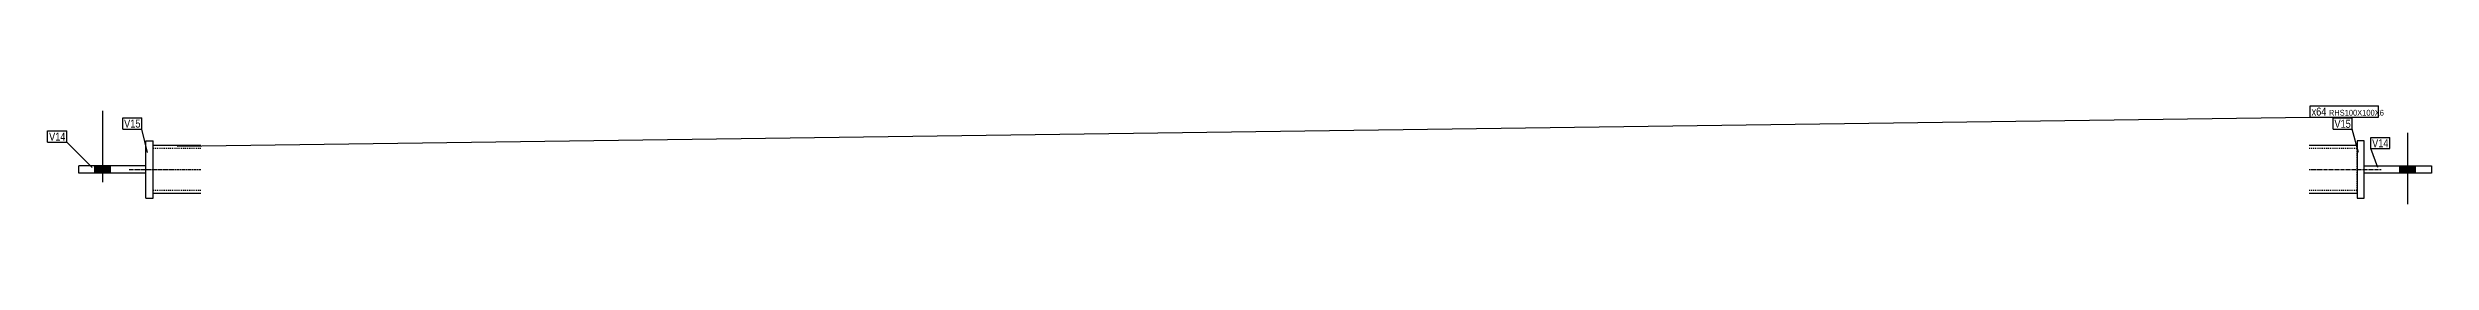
# Model space of a CAD drawing. Header units: millimetres. Extents: x 12 to 15797, y 0 to 365.
# Drawn here: x 10822 to 15797, y 0 to 205 of the extents above; entities that cross this region are included whole.
import ezdxf

# ---------------------------------------------------------------- set-up
doc = ezdxf.new("R2010")
doc.units = ezdxf.units.MM
doc.linetypes.add('DXK_LINE_DOT2', pattern=[3.9198, 1.9599, -1.9599])
doc.linetypes.add('DXK_LINE_DOT3', pattern=[5.9187, 2.979, -0.9799, 0.9799, -0.9799])
doc.layers.add('STÅL', color=7, linetype='Continuous')
doc.layers.add('TEKST', color=7, linetype='Continuous')
doc.styles.add('Arial Narrow', font='ARIALN.TTF', dxfattribs={"height": 0.2})

msp = doc.modelspace()

# ---------------------------------------------------------------- hatches: boundary and pattern name
at = {"layer": 'STÅL', "linetype": 'Continuous'}
for points in [[(10920.4, 64.5), (10953.4, 64.5), (10953.4, 79.5), (10920.4, 79.5)], [(15763.4, 79.5), (15730.4, 79.5), (15730.4, 64.5), (15763.4, 64.5)]]:
    msp.add_hatch(color=96, dxfattribs=at).paths.add_polyline_path(points)

# ---------------------------------------------------------------- linework, layer by layer
at = {"layer": 'STÅL', "color": 96, "linetype": 'Continuous'}
for p, q in [((10936.9, 45.5), (10936.9, 194.5)), ((15746.9, 148.5), (15746.9, -0.5)), ((10920.4, 64.5), (10920.4, 79.5)), ((10953.4, 64.5), (10953.4, 79.5)), ((15730.4, 79.5), (15730.4, 64.5)), ((15763.4, 79.5), (15763.4, 64.5))]:
    msp.add_line(p, q, dxfattribs=at)
at = {"layer": 'STÅL', "color": 2, "linetype": 'Continuous'}
for p, q in [((11026.9, 12), (11026.9, 132)), ((11026.9, 132), (11041.9, 132)), ((11041.9, 12), (11041.9, 132)), ((11141.9, 122), (11041.9, 122)), ((15641.9, 122), (15541.9, 122)), ((15641.9, 132), (15641.9, 12)), ((15656.9, 132), (15641.9, 132)), ((15656.9, 12), (15656.9, 132)), ((10886.9, 64.5), (10886.9, 79.5)), ((11026.9, 79.5), (10886.9, 79.5)), ((11026.9, 64.5), (10886.9, 64.5)), ((15656.9, 79.5), (15796.9, 79.5)), ((15796.9, 64.5), (15656.9, 64.5)), ((15796.9, 79.5), (15796.9, 64.5)), ((11026.9, 12), (11041.9, 12)), ((11141.9, 22), (11041.9, 22)), ((15641.9, 22), (15541.9, 22)), ((15641.9, 12), (15656.9, 12))]:
    msp.add_line(p, q, dxfattribs=at)
at = {"layer": 'STÅL', "color": 7, "linetype": 'DXK_LINE_DOT2'}
for p, q in [((11041.9, 22), (11041.9, 122)), ((11141.9, 116), (11041.9, 116)), ((15641.9, 116), (15541.9, 116)), ((15641.9, 22), (15641.9, 122)), ((11026.9, 64.5), (11026.9, 79.5)), ((15656.9, 64.5), (15656.9, 79.5)), ((11141.9, 28), (11041.9, 28)), ((15641.9, 28), (15541.9, 28))]:
    msp.add_line(p, q, dxfattribs=at)
at = {"layer": 'STÅL', "color": 7, "linetype": 'DXK_LINE_DOT3'}
for p, q in [((10991.9, 72), (11141.9, 72)), ((15541.9, 72), (15691.9, 72))]:
    msp.add_line(p, q, dxfattribs=at)

# ---------------------------------------------------------------- wipeouts: each hides what was drawn before it
at = {"color": 0}
for points in [[(10859.1, 132.2), (10859.1, 149.7), (10825, 149.7), (10825, 132.2)], [(11015.7, 159.5), (11015.7, 177), (10981.6, 177), (10981.6, 159.5)], [(15628.8, 159), (15628.8, 176.5), (15594.7, 176.5), (15594.7, 159)]]:
    msp.add_wipeout(points, dxfattribs=at).dxf.layer = 'TEKST'

# ---------------------------------------------------------------- next in the draw order: wipeouts: each hides what was drawn before it
for points in [[(10859.1, 132.2), (10859.1, 149.7), (10825, 149.7), (10825, 132.2)], [(11015.7, 159.5), (11015.7, 177), (10981.6, 177), (10981.6, 159.5)], [(15628.8, 159), (15628.8, 176.5), (15594.7, 176.5), (15594.7, 159)], [(15707.4, 118.5), (15707.4, 136), (15673.3, 136), (15673.3, 118.5)]]:
    msp.add_wipeout(points, dxfattribs=at).dxf.layer = 'TEKST'

# ---------------------------------------------------------------- next in the draw order: linework, layer by layer
at = {"layer": 'TEKST', "color": 7, "linetype": 'Continuous'}
for p, q in [((10822, 152.7), (10862.1, 152.7)), ((10822, 129.2), (10822, 152.7)), ((10862.1, 129.2), (10862.1, 152.7)), ((10978.6, 180), (11018.7, 180)), ((10978.6, 156.5), (10978.6, 180)), ((10978.6, 156.5), (11018.7, 156.5)), ((11018.7, 156.5), (11018.7, 180)), ((11030.2, 107.7), (11018.7, 156.5)), ((15591.7, 179.5), (15631.8, 179.5)), ((15591.7, 156), (15591.7, 179.5)), ((15591.7, 156), (15631.8, 156)), ((15631.8, 156), (15631.8, 179.5)), ((15645.2, 107.7), (15631.8, 156)), ((10822, 129.2), (10862.1, 129.2)), ((10915.2, 76.2), (10862.1, 129.2))]:
    msp.add_line(p, q, dxfattribs=at)

# ---------------------------------------------------------------- next in the draw order: texts
at = {"layer": 'TEKST', "color": 3, "style": 'Arial Narrow'}
for s, p in [('V15', (10981.6, 159.5)), ('V15', (15594.7, 159)), ('V14', (10825, 132.2))]:
    msp.add_text(s, height=16.7, dxfattribs=at).set_placement(p)

# ---------------------------------------------------------------- next in the draw order: wipeouts: each hides what was drawn before it
at = {"color": 0}
msp.add_wipeout([(15707.4, 118.5), (15707.4, 136), (15673.3, 136), (15673.3, 118.5)], dxfattribs=at).dxf.layer = 'TEKST'

# ---------------------------------------------------------------- next in the draw order: linework, layer by layer
at = {"layer": 'TEKST', "color": 7, "linetype": 'Continuous'}
for p, q in [((15670.3, 139), (15710.4, 139)), ((15670.3, 115.5), (15670.3, 139)), ((15685.2, 76.2), (15670.3, 115.5)), ((15670.3, 115.5), (15710.4, 115.5)), ((15710.4, 115.5), (15710.4, 139))]:
    msp.add_line(p, q, dxfattribs=at)

# ---------------------------------------------------------------- next in the draw order: texts
at = {"layer": 'TEKST', "color": 3, "style": 'Arial Narrow'}
msp.add_text('V14', height=16.7, dxfattribs=at).set_placement((15673.3, 118.5))

# ---------------------------------------------------------------- next in the draw order: wipeouts: each hides what was drawn before it
at = {"color": 0}
msp.add_wipeout([(15577.9, 184.5), (15577.9, 202), (15547, 202), (15547, 184.5)], dxfattribs=at).dxf.layer = 'TEKST'

# ---------------------------------------------------------------- next in the draw order: wipeouts: each hides what was drawn before it
msp.add_wipeout([(15577.9, 184.5), (15577.9, 202), (15547, 202), (15547, 184.5)], dxfattribs=at).dxf.layer = 'TEKST'

# ---------------------------------------------------------------- next in the draw order: linework, layer by layer
at = {"layer": 'TEKST', "color": 7, "linetype": 'Continuous'}
for p, q in [((15544, 181.5), (15544, 205)), ((11092.1, 120.4), (15544, 181.5))]:
    msp.add_line(p, q, dxfattribs=at)

# ---------------------------------------------------------------- next in the draw order: wipeouts: each hides what was drawn before it
at = {"color": 0}
msp.add_wipeout([(15683.6, 184.5), (15683.6, 197), (15583.1, 197), (15583.1, 184.5)], dxfattribs=at).dxf.layer = 'TEKST'

# ---------------------------------------------------------------- next in the draw order: wipeouts: each hides what was drawn before it
msp.add_wipeout([(15683.6, 184.5), (15683.6, 197), (15583.1, 197), (15583.1, 184.5)], dxfattribs=at).dxf.layer = 'TEKST'

# ---------------------------------------------------------------- next in the draw order: linework, layer by layer
at = {"layer": 'TEKST', "color": 7, "linetype": 'Continuous'}
for p, q in [((15544, 205), (15686.6, 205)), ((15686.6, 181.5), (15686.6, 205)), ((15544, 181.5), (15686.6, 181.5))]:
    msp.add_line(p, q, dxfattribs=at)

# ---------------------------------------------------------------- next in the draw order: texts
at = {"layer": 'TEKST', "color": 3, "style": 'Arial Narrow'}
for s, height, p in [('x64', 16.7, (15547, 184.5)), ('RHS100X100X6', 11.93, (15583.1, 184.5))]:
    msp.add_text(s, height=height, dxfattribs=at).set_placement(p)

doc.saveas('drawing.dxf')
